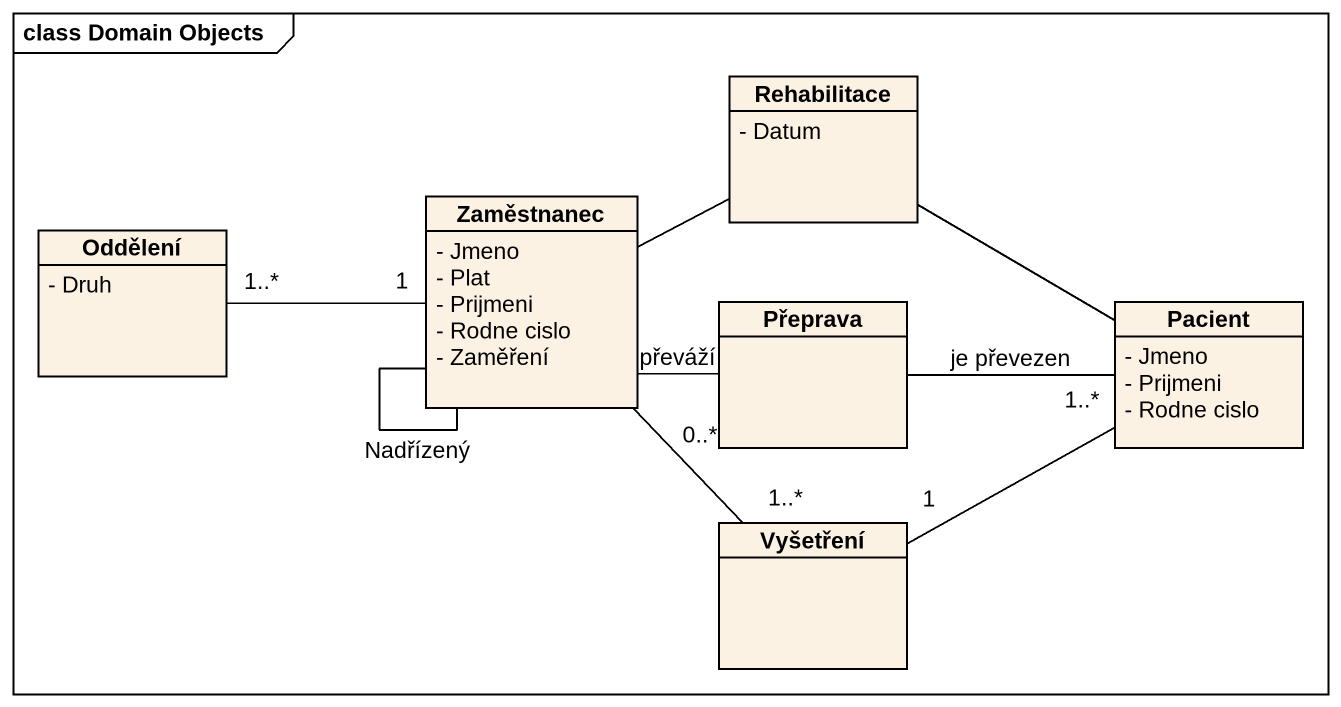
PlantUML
@startuml
mainframe class Domain Objects
hide circle
hide empty members
skinparam classAttributeIconSize 0
class Rehabilitace {
  - Datum
}
class Oddělení {
  - Druh
}
class Zaměstnanec {
  - Jmeno
  - Plat
  - Prijmeni
  - Rodne cislo
  - Zaměření
}
class Přeprava
class Pacient {
  - Jmeno
  - Prijmeni
  - Rodne cislo
}
class Vyšetření
Rehabilitace -left- Zaměstnanec
Rehabilitace -right- Pacient
Oddělení "1..*" -right- "1" Zaměstnanec
Zaměstnanec -- Zaměstnanec : Nadřízený
Přeprava -left- Zaměstnanec : převáží
Přeprava -right- Pacient : je převezen
Vyšetření "1..*" -up- "0..*" Zaměstnanec
Vyšetření "1" -right- "1..*" Pacient
@enduml
